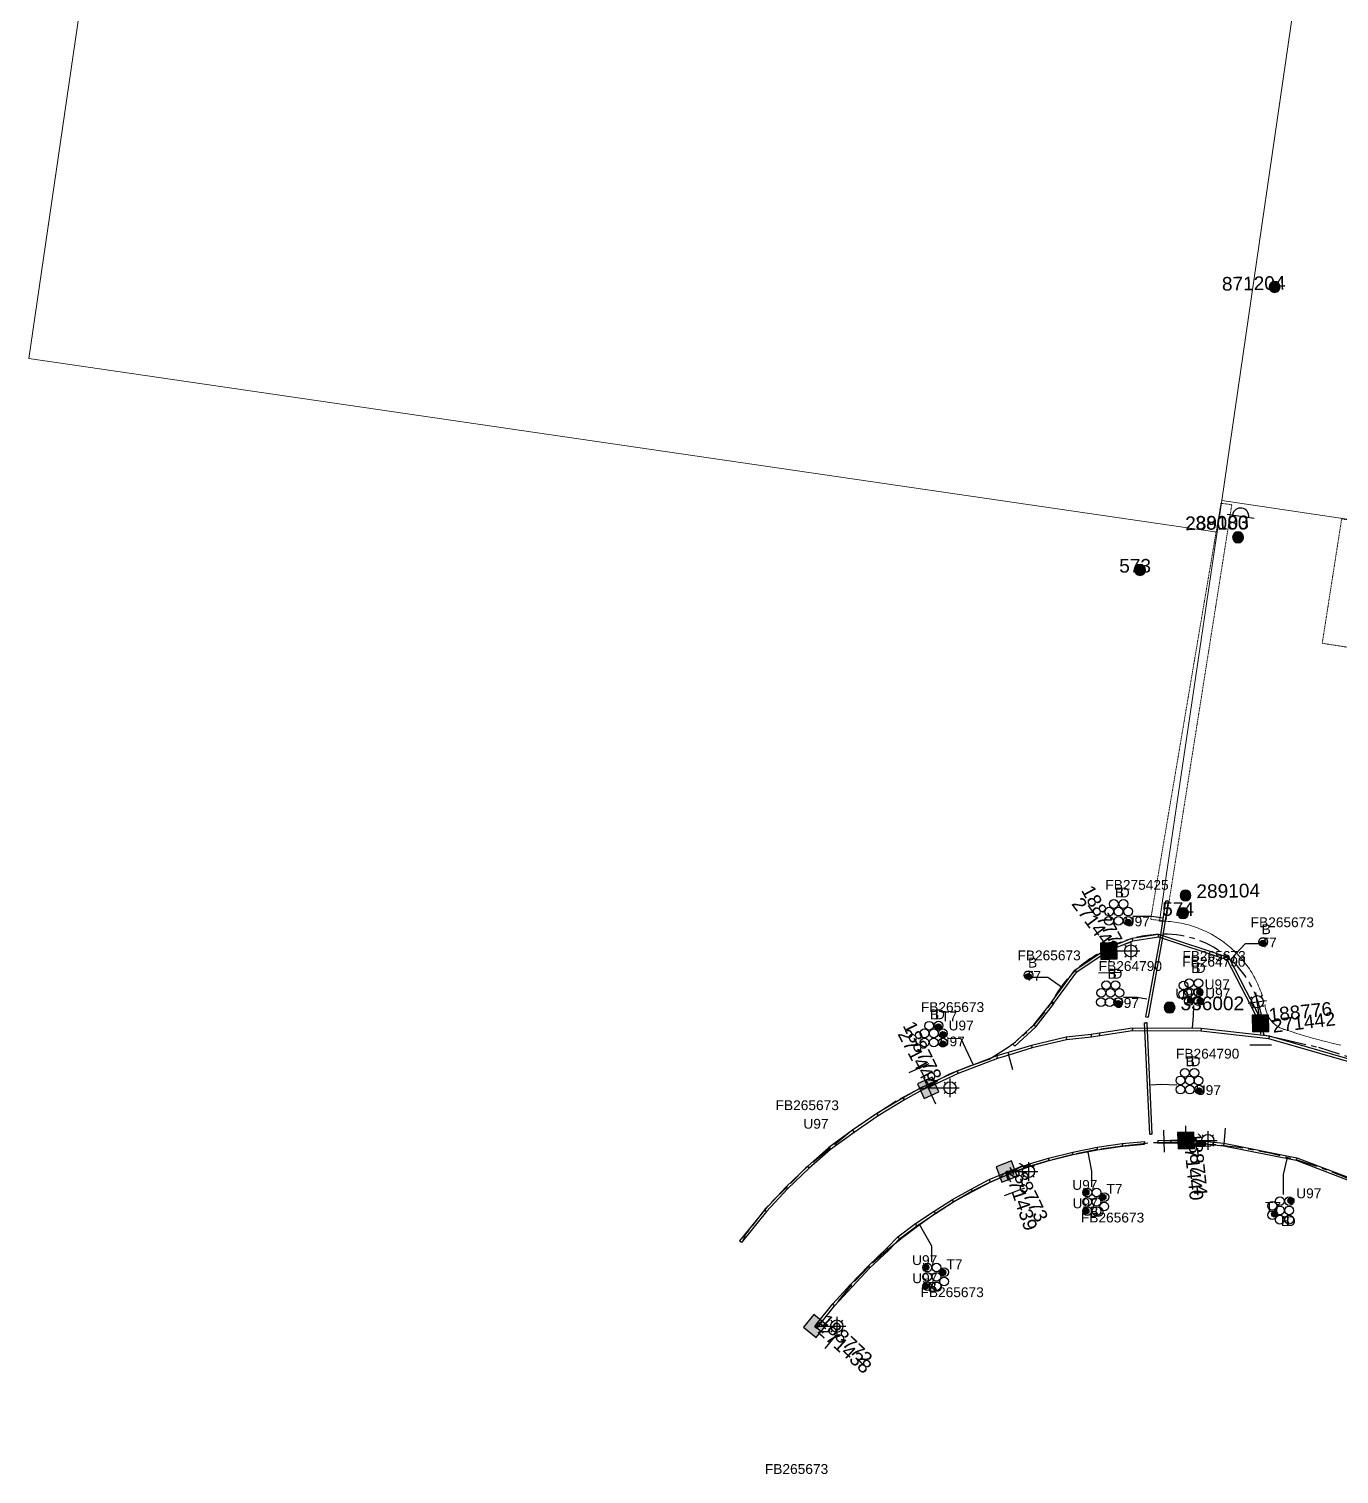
# Model space of a CAD drawing. Header units: metres. Extents: x 307635 to 308805, y 6256169 to 6257356.
# Drawn here: x 307838.2 to 308078.3, y 6256283.9 to 6256548.7 of the extents above; entities that cross this region are included whole.
import ezdxf
from ezdxf.enums import TextEntityAlignment as Align

# ---------------------------------------------------------------- set-up
doc = ezdxf.new("R2010")
doc.units = ezdxf.units.M
for name, pattern in [('Cable Exist UG', [7, 4, -1, 1, -1]), ('DASHED', [19.05, 12.7, -6.35]), ('HIDDEN2', [0.1875, 0.125, -0.0625])]:
    doc.linetypes.add(name, pattern=pattern)
doc.layers.get('0').update_dxf_attribs({"color": 6})
doc.layers.get('Defpoints').update_dxf_attribs({"color": 250})
for name, color, linetype, lineweight in [('Cadastre Land Parcels_SP_EXT', 118, 'Continuous', 15), ('Cadastre Other Property_SP_EXT', 138, 'DASHED', 15), ('Mains_SL_EXT', 131, 'Continuous', 25)]:
    doc.layers.add(name, color=color, linetype=linetype, lineweight=lineweight)
for name, color, linetype in [('Duct_SP_EXT', 30, 'Continuous'), ('Equip_SL_EXT', 7, 'Continuous'), ('Equip_SP_HV_EXT', 7, 'Continuous'), ('Equip_SP_SL_EXT', 7, 'Continuous'), ('SupportsOH_SP_TR_HV_LV_SL_EXT', 7, 'Continuous'), ('SupportsUG_SP_LV_SL_EXT', 7, 'Continuous')]:
    doc.layers.add(name, color=color, linetype=linetype)
doc.layers.add('UNKNOWN_FEATURES', color=1, linetype='DASHED', plot=False)
doc.styles.add('COLUMN_LABEL', font='arial.ttf', dxfattribs={"height": 2})
doc.styles.add('iecARIAL', font='arial.ttf', dxfattribs={"height": 2})
doc.styles.add('POLE_LABEL', font='arial.ttf', dxfattribs={"height": 2})
doc.styles.add('SL_LABEL', font='arial.ttf', dxfattribs={"height": 2})
doc.styles.get("Standard").update_dxf_attribs({"font": 'arial.ttf'})

# ---------------------------------------------------------------- blocks, each defined once
blk = doc.blocks.new('COLUMN_EXT')
blk.add_hatch(color=256).paths.add_polyline_path([(1.5, -1.5), (1.5, 1.5), (-1.5, 1.5), (-1.5, -1.5)])
blk.add_lwpolyline([(1.5, 1.5), (-1.5, 1.5), (-1.5, -1.5), (1.5, -1.5)], close=True)
at = {"layer": 'Defpoints', "flags": 128}
for points in [[(0, 0), (0, -2)], [(2, -4), (-2, -4)]]:
    blk.add_lwpolyline(points, dxfattribs=at)
at = {"flags": 9}
for tag, style, p in [('STRUCTURE_PLANT_NUMBER', 'POLE_LABEL', (-1.81, -0.03)), ('STREET_CODE', 'COLUMN_LABEL', (-1.81, 0.2))]:
    blk.add_attdef(tag, text='', height=0.2, rotation=180, dxfattribs=dict(at, style=style)).set_placement(p, align=Align.MIDDLE_LEFT)
for tag, p in [('COLUMN_TYPE', (-1.81, 0.4)), ('STREETNAME', (-1.81, 1.6)), ('OWNED_BY', (-1.81, 0.6)), ('LOCATION', (-1.81, 1.4)), ('SUBURB', (-1.81, 1.8)), ('LEGEND', (-1.81, 1.2)), ('USAGE', (-1.81, 1)), ('NOTES', (-1.81, 2)), ('STATE', (-1.81, 0.8))]:
    blk.add_attdef(tag, text='', height=0.2, rotation=180, dxfattribs=at).set_placement(p, align=Align.MIDDLE_LEFT)
at = {"flags": 1}
blk.add_attdef('Z', (-1.81, 2.35), '', height=0.2, rotation=180, dxfattribs=at)
at = {"style": 'COLUMN_LABEL', "width": 0.9, "flags": 8}
blk.add_attdef('ASSET_NUM', text='', height=2, rotation=270, dxfattribs=at).set_placement((2, -4), align=Align.MIDDLE_LEFT)
blk = doc.blocks.new('DUCT_EXT')
blk.add_circle((0, 0.8), 0.8)
at = {"flags": 1}
blk.add_attdef('Z', (0, 0), '', height=0.2, dxfattribs=at)
at = {"flags": 9}
for tag, p in [('DUCT_CODE', (0, 0)), ('XSECT_TYPE', (0, -0.2)), ('STATE', (0, -0.6)), ('FB_REFERENCE', (0, -0.4)), ('NOTES', (0, -0.8))]:
    blk.add_attdef(tag, text='', height=0.2, dxfattribs=at).set_placement(p, align=Align.MIDDLE_LEFT)
blk = doc.blocks.new('SL_LANTERN_EXT')
at = {"flags": 9}
for tag, p in [('LRATECODE', (-7.4, 0)), ('LOUTREACHVOCAB', (-7.2, 0)), ('LOUTREACH', (-7, 0)), ('LANTNUMBER', (-6.6, 0)), ('LNEW', (-6.4, 0)), ('LMASTVOCAB', (-6.2, 0)), ('LMAST', (-6, 0)), ('LLAMPVOCAB', (-5.8, 0)), ('LLAMP', (-5.6, 0)), ('LEXIST', (-5.4, 0)), ('LCHARGE3PERCENT', (-5.2, 0)), ('LCHARGE3', (-5, 0)), ('LCHARGE2PERCENT', (-4.8, 0)), ('LCHARGE2', (-4.6, 0)), ('LCHARGE1PERCENT', (-4.4, 0)), ('LCHARGE1', (-4.2, 0)), ('LCATEGORY', (-4, 0)), ('LBRACKETVOCAB', (-3.8, 0)), ('LBRACKET', (-3.6, 0)), ('LKINGHEIGHT', (-3.4, 0)), ('CREPLACE', (-3.2, 0)), ('CREMOVE', (-3, 0)), ('CNUMBER', (-2.8, 0)), ('CNEW', (-2.6, 0)), ('CEXIST', (-2.4, 0)), ('USAGE', (-2.2, 0)), ('STATE', (-2, 0)), ('OWNED_BY', (-1.8, 0)), ('ORIENTATION', (-1.6, 0)), ('OPERATING_VOLTAGE', (-1.4, 0)), ('NO_PHASES', (-1.2, 0)), ('LANTERN_TYPE', (-1, 0)), ('LANTERN_PURPOSE', (-0.8, 0)), ('CONTROL_TYPE', (-0.6, 0)), ('CONSTRUCTED_VOLTAGE', (-0.4, 0))]:
    blk.add_attdef(tag, text='', height=0.001, rotation=270, dxfattribs=at).set_placement(p, align=Align.MIDDLE_LEFT)
at = {"style": 'SL_LABEL', "flags": 9}
blk.add_attdef('STREET_CODE', text='', height=0.001, rotation=270, dxfattribs=at).set_placement((0, 0), align=Align.MIDDLE_LEFT)
at = {"flags": 1}
blk.add_attdef('Z', (0, 0), '', height=0.001, rotation=270, dxfattribs=at)
at = {"width": 0.9}
blk.add_attdef('LNUMBER', text='', height=1, dxfattribs=at).set_placement((7, -1), align=Align.MIDDLE_LEFT)
at = {"flags": 9}
for tag, p in [('LREMOVE', (0, -7.6)), ('LREPLACE', (0, -7.8)), ('LTYPE', (0, -8)), ('LTYPEVOCAB', (0, -8.2)), ('LEGEND', (0, -8.4)), ('SUBURB', (0, -8.6)), ('STREETNAME', (0, -8.8)), ('LOCATION', (0, -9)), ('NOTES', (0, -9.2)), ('MAINTAINED_BY', (0, -9.86))]:
    blk.add_attdef(tag, text='', height=0.001, dxfattribs=at).set_placement(p, align=Align.MIDDLE_LEFT)
blk.add_attdef('OPERATED_BY', (0, -9.61), '', height=0.001, dxfattribs=at)
blk.add_wipeout([(5.69, 0), (5.06, -1.06), (4, -1.69), (2.94, -1.06), (2.31, 0), (2.94, 1.06), (4, 1.69), (5.06, 1.06)])
for p, q in [((0, 0), (4, 0)), ((2.94, 1.06), (3.2, 0.8)), ((4, 1.69), (4, 0)), ((5.06, 1.06), (4.8, 0.8)), ((2.94, -1.06), (3.2, -0.8)), ((4, 0), (5.69, 0)), ((4, 0), (4, -1.69)), ((5.06, -1.06), (4.8, -0.8))]:
    blk.add_line(p, q)
blk.add_circle((4, 0), 1.12)
blk = doc.blocks.new('POLE_EXT')
blk.add_hatch(color=256).paths.add_polyline_path([(-1, 0, 1), (1, 0, 1)])
blk.add_lwpolyline([(-1, 0, 1), (1, 0, 1)], format="xyb", close=True)
at = {"flags": 8}
blk.add_attdef('pNumber', text='', height=2, dxfattribs=at).set_placement((2.5, 2.5), align=Align.MIDDLE_CENTER)
at = {"style": 'POLE_LABEL', "flags": 9}
for tag, p in [('STRUCTURE_PLANT_NUMBER', (1.35, 0.03)), ('STREET_CODE', (1.35, -0.2))]:
    blk.add_attdef(tag, text='', height=0.2, dxfattribs=at).set_placement(p, align=Align.MIDDLE_LEFT)
at = {"flags": 9}
for tag, p in [('OWNED_BY', (1.35, -0.4)), ('SPECIAL_USE', (1.35, -0.8)), ('STATE', (1.35, -1)), ('cLV', (1.35, -1.4)), ('hDepth', (1.35, -1.6)), ('hDia', (1.35, -1.8)), ('cHV', (1.35, -2)), ('PARENT', (1.35, -0.6)), ('USAGE', (1.35, -1.2)), ('LBRACKET', (1.35, -2.2)), ('LExisting', (1.35, -2.4)), ('LANTNUMBER', (1.35, -2.6)), ('cLinedev', (1.35, -3.4)), ('pExisting', (1.35, -3.8)), ('pFooting', (1.35, -4.4)), ('pNew', (1.35, -4.6)), ('pRelocate', (1.35, -5)), ('pRemove', (1.35, -5.2)), ('pReplace', (1.35, -5.4)), ('LOther', (1.35, -2.8)), ('LRemove', (1.35, -3)), ('LEGEND', (1.35, -3.2)), ('LOCATION', (1.35, -3.6)), ('PFNUMBER', (1.35, -4)), ('NEWPFNUMBER', (1.35, -4.2)), ('pStay', (1.35, -5.6)), ('pType', (1.35, -5.8)), ('cspan', (1.35, -6)), ('STREETNAME', (1.35, -6.2)), ('SUBURB', (1.35, -6.4)), ('OPERATED_BY', (1.36, -7.01)), ('NOTES', (1.35, -6.6)), ('MAINTAINED_BY', (1.36, -6.81))]:
    blk.add_attdef(tag, text='', height=0.2, dxfattribs=at).set_placement(p, align=Align.MIDDLE_LEFT)
at = {"flags": 1}
blk.add_attdef('Z', (1.35, -7.33), '', height=0.2, dxfattribs=at)
blk = doc.blocks.new('SL_STJ_EXT')
h = blk.add_hatch(color=256)
edge = h.paths.add_edge_path()
edge.add_ellipse((-0.59, 0.13), major_axis=(0.226, 0.226), ratio=1, start_angle=45, end_angle=135)
edge.add_line((-0.91, 0.13), (-0.91, -0.13))
edge.add_ellipse((-0.59, -0.13), major_axis=(0.226, 0.226), ratio=1, start_angle=135, end_angle=225)
edge.add_line((-0.59, -0.45), (0.59, -0.45))
edge.add_ellipse((0.59, -0.13), major_axis=(-0.226, 0.226), ratio=1, start_angle=135, end_angle=225)
edge.add_line((0.91, -0.13), (0.91, 0.13))
edge.add_ellipse((0.59, 0.13), major_axis=(-0.226, 0.226), ratio=1, start_angle=225, end_angle=315)
edge.add_line((0.59, 0.45), (-0.59, 0.45))
blk.add_lwpolyline([(-0.91, 0.13), (-0.91, -0.13, 0.414214), (-0.59, -0.45), (0.59, -0.45, 0.414214), (0.91, -0.13), (0.91, 0.13, 0.414214), (0.59, 0.45), (-0.59, 0.45, 0.414214)], format="xyb", close=True)
at = {"flags": 1}
blk.add_attdef('Z', (0, 0), '', height=0.2, dxfattribs=at)
at = {"flags": 9}
for tag, p in [('ORIENTATION', (0, 0)), ('USAGE', (0, -0.2)), ('LEGEND', (0, -0.4)), ('NOTES', (0, -0.6))]:
    blk.add_attdef(tag, text='', height=0.2, dxfattribs=at).set_placement(p, align=Align.MIDDLE_LEFT)
blk = doc.blocks.new('HV_USL_CLOSED_EXT')
at = {"layer": 'Equip_SP_HV_EXT'}
blk.add_line((4, 2.5), (4, -2.5), dxfattribs=at)
blk.add_arc((4, 0), 1.5, 270, 90, dxfattribs=at)
at = {"layer": 'Equip_SP_HV_EXT', "width": 0.9, "flags": 8}
blk.add_attdef('ASSET_NUM', text='', height=2, rotation=270, dxfattribs=at).set_placement((9.5, 0), align=Align.MIDDLE_CENTER)
at = {"layer": 'Equip_SP_HV_EXT'}
for tag, flags, p in [('ACTUAL_STATUS', 9, (0, 1.55)), ('STREET_CODE', 9, (0, 1.75)), ('CONSTRUCTED_VOLTAGE', 9, (0, 1.35)), ('NO_PHASES', 9, (0, 1.15)), ('OPERATING_VOLTAGE', 9, (0, 0.95)), ('ORIENTATION', 9, (0, 0.75)), ('OWNED_BY', 9, (0, 0.55)), ('OPERATED_BY', 9, (0, 0.35)), ('MAINTAINED_BY', 9, (0, 0.15)), ('STATE', 9, (0, -0.05)), ('Z', 1, (0, -1.85)), ('SWITCH_TYPE', 9, (0, -0.25)), ('USAGE', 9, (0, -0.45)), ('LEGEND', 9, (0, -0.65)), ('LOCATION', 9, (0, -0.85)), ('STREETNAME', 9, (0, -1.05)), ('SUBURB', 9, (0, -1.25)), ('NOTES', 9, (0, -1.45)), ('LABEL_ALIGNMENT', 9, (0, -1.65))]:
    blk.add_attdef(tag, text='', height=0.1, dxfattribs=dict(at, flags=flags)).set_placement(p, align=Align.MIDDLE_LEFT)
blk = doc.blocks.new('CABLE_LARGE_EXT')
h = blk.add_hatch(color=256)
edge = h.paths.add_edge_path()
edge.add_arc((0, 0.55), 0.55, 0, 360)
blk.add_circle((0, 0.55), 0.55)
at = {"flags": 1}
blk.add_attdef('Z', (0, 0), '', height=0.2, dxfattribs=at)
at = {"flags": 9}
for tag, p in [('COND_CODE', (0, 0)), ('STATE', (0, -0.4)), ('XSECT_SIZE', (0, -0.6)), ('FB_REFERENCE', (0, -0.2)), ('NOTES', (0, -0.8))]:
    blk.add_attdef(tag, text='', height=0.2, dxfattribs=at).set_placement(p, align=Align.MIDDLE_LEFT)

msp = doc.modelspace()

# ---------------------------------------------------------------- linework, layer by layer
at = {"layer": 'Cadastre Land Parcels_SP_EXT', "linetype": 'Continuous'}
for points in [[(307866, 6256678.49), (307838.19, 6256488.31), (308055.93, 6256456.51), (308056.78, 6256462.31), (308089.41, 6256686.55)], [(308096.57, 6256456.38), (308056.78, 6256462.31), (308055.93, 6256456.51), (308055.76, 6256455.34), (308045.38, 6256385.25), (308045.78, 6256385.25), (308046.18, 6256385.24), (308046.57, 6256385.22), (308046.97, 6256385.19), (308047.37, 6256385.15), (308047.76, 6256385.11), (308048.15, 6256385.06), (308048.55, 6256385), (308048.94, 6256384.93), (308049.33, 6256384.86), (308049.71, 6256384.77), (308050.1, 6256384.68), (308050.48, 6256384.59), (308050.87, 6256384.48), (308051.25, 6256384.37), (308051.62, 6256384.25), (308052, 6256384.12), (308052.37, 6256383.98), (308052.74, 6256383.84), (308053.11, 6256383.69), (308053.47, 6256383.53), (308053.83, 6256383.36), (308054.19, 6256383.19), (308054.54, 6256383.01), (308054.89, 6256382.82), (308055.24, 6256382.63), (308055.58, 6256382.43), (308055.92, 6256382.22), (308056.25, 6256382.01), (308056.58, 6256381.79), (308056.91, 6256381.56), (308057.23, 6256381.32), (308057.54, 6256381.08), (308057.86, 6256380.84), (308058.16, 6256380.58), (308058.46, 6256380.33), (308058.76, 6256380.06), (308059.05, 6256379.79), (308059.33, 6256379.51), (308059.61, 6256379.23), (308059.88, 6256378.94), (308060.15, 6256378.65), (308060.41, 6256378.35), (308060.67, 6256378.05), (308060.92, 6256377.74), (308061.16, 6256377.43), (308061.4, 6256377.11), (308061.63, 6256376.78), (308061.85, 6256376.46), (308062.07, 6256376.12), (308062.28, 6256375.79), (308062.48, 6256375.45), (308062.68, 6256375.1), (308062.87, 6256374.75), (308063.05, 6256374.4), (308063.22, 6256374.05), (308063.39, 6256373.69), (308063.55, 6256373.32), (308063.71, 6256372.96), (308063.85, 6256372.59), (308063.99, 6256372.22), (308064.13, 6256371.84), (308064.25, 6256371.47), (308064.37, 6256371.09), (308064.47, 6256370.71), (308064.58, 6256370.32), (308064.67, 6256369.94), (308064.76, 6256369.55), (308064.83, 6256369.16), (308064.87, 6256368.97), (308064.92, 6256368.78), (308064.98, 6256368.6), (308065.04, 6256368.41), (308065.11, 6256368.23), (308065.19, 6256368.05), (308065.27, 6256367.88), (308065.37, 6256367.7), (308065.46, 6256367.54), (308065.57, 6256367.37), (308065.68, 6256367.21), (308065.8, 6256367.06), (308065.92, 6256366.91), (308066.05, 6256366.76), (308066.18, 6256366.62), (308066.32, 6256366.48), (308066.47, 6256366.35), (308066.62, 6256366.23), (308066.77, 6256366.11), (308066.93, 6256366), (308067.09, 6256365.89), (308067.26, 6256365.8), (308067.43, 6256365.7), (308067.61, 6256365.62), (308067.79, 6256365.54), (308067.97, 6256365.47), (308068.15, 6256365.4), (308068.34, 6256365.35), (308068.52, 6256365.3), (308068.71, 6256365.25), (308069.53, 6256364.99), (308070.34, 6256364.72), (308071.16, 6256364.47), (308071.98, 6256364.22), (308072.8, 6256363.98), (308073.63, 6256363.75), (308074.45, 6256363.52), (308075.28, 6256363.3), (308076.11, 6256363.09), (308076.94, 6256362.88), (308077.77, 6256362.68), (308078.61, 6256362.49)]]:
    msp.add_lwpolyline(points, dxfattribs=at)
at = {"layer": 'Cadastre Other Property_SP_EXT', "linetype": 'HIDDEN2'}
for points in [[(308058.63, 6256461.52), (308056.65, 6256461.79), (308043.77, 6256385.56), (308046.57, 6256385.22), (308058.63, 6256461.52)], [(308078.76, 6256458.91), (308075.21, 6256436.14), (308456.88, 6256376.03), (308461.39, 6256390.47), (308089.8, 6256445.47), (308091.53, 6256457.19), (308078.76, 6256458.91)]]:
    msp.add_lwpolyline(points, close=True, dxfattribs=at)
at = {"layer": 'Duct_SP_EXT'}
for p, q in [((308045.55, 6256382.28), (308046.55, 6256388.95)), ((308046.02, 6256382.21), (308047.02, 6256388.88)), ((308046.55, 6256388.95), (308046.78, 6256388.92)), ((308047.02, 6256388.88), (308046.78, 6256388.92)), ((308043.36, 6256367.62), (308046.02, 6256382.2)), ((308045.16, 6256382.83), (308045.21, 6256382.84)), ((308045.16, 6256382.83), (308045.19, 6256382.59)), ((308045.17, 6256382.35), (308045.19, 6256382.59)), ((308045.23, 6256382.36), (308045.17, 6256382.35)), ((308045.17, 6256382.35), (308057.74, 6256378.2)), ((308045.21, 6256382.84), (308045.19, 6256382.59)), ((308045.23, 6256382.36), (308045.19, 6256382.59)), ((308045.21, 6256382.84), (308058.07, 6256378.59)), ((308045.55, 6256382.29), (308045.79, 6256382.24)), ((308045.55, 6256382.28), (308045.79, 6256382.24)), ((308046.02, 6256382.2), (308045.79, 6256382.24)), ((308046.02, 6256382.21), (308045.79, 6256382.24)), ((308057.74, 6256378.2), (308057.9, 6256378.39)), ((308058.07, 6256378.59), (308057.9, 6256378.39)), ((308025.62, 6256370.41), (308029.89, 6256376.26)), ((308026.04, 6256370.18), (308030.22, 6256375.91)), ((308029.89, 6256376.26), (308030.05, 6256376.09)), ((308030.22, 6256375.91), (308030.05, 6256376.09)), ((308022.35, 6256366.22), (308025.57, 6256370.31)), ((308022.7, 6256365.89), (308025.95, 6256370.01)), ((308025.56, 6256370.29), (308025.58, 6256370.33)), ((308025.57, 6256370.31), (308025.56, 6256370.29)), ((308025.56, 6256370.29), (308025.76, 6256370.16)), ((308025.57, 6256370.31), (308025.76, 6256370.16)), ((308025.58, 6256370.33), (308025.61, 6256370.39)), ((308025.58, 6256370.33), (308025.8, 6256370.22)), ((308025.61, 6256370.39), (308025.62, 6256370.41)), ((308025.61, 6256370.39), (308025.83, 6256370.3)), ((308025.62, 6256370.41), (308025.83, 6256370.3)), ((308025.95, 6256370.01), (308025.76, 6256370.16)), ((308025.96, 6256370.02), (308025.76, 6256370.16)), ((308026.02, 6256370.12), (308025.8, 6256370.22)), ((308026.05, 6256370.2), (308025.83, 6256370.3)), ((308026.04, 6256370.18), (308025.83, 6256370.3)), ((308025.95, 6256370.01), (308025.96, 6256370.02)), ((308025.96, 6256370.02), (308026.02, 6256370.12)), ((308026.02, 6256370.12), (308026.05, 6256370.2)), ((308026.05, 6256370.2), (308026.04, 6256370.18)), ((308042.88, 6256367.7), (308043.12, 6256367.66)), ((308043.36, 6256367.62), (308043.12, 6256367.66)), ((308018.53, 6256362.67), (308022.35, 6256366.22)), ((308018.86, 6256362.32), (308022.7, 6256365.89)), ((308022.35, 6256366.22), (308022.52, 6256366.05)), ((308022.7, 6256365.89), (308022.52, 6256366.05)), ((308034.37, 6256364.71), (308032.85, 6256364.44)), ((308034.38, 6256364.71), (308034.37, 6256364.71)), ((308034.37, 6256364.71), (308034.41, 6256364.47)), ((308040.41, 6256365.6), (308034.38, 6256364.71)), ((308034.38, 6256364.71), (308034.41, 6256364.47)), ((308040.45, 6256365.12), (308034.45, 6256364.23)), ((308040.43, 6256365.6), (308040.41, 6256365.6)), ((308040.41, 6256365.6), (308040.43, 6256365.36)), ((308053.01, 6256365.55), (308040.43, 6256365.6)), ((308040.43, 6256365.6), (308040.43, 6256365.36)), ((308040.43, 6256365.12), (308040.43, 6256365.36)), ((308040.45, 6256365.12), (308040.43, 6256365.36)), ((308052.98, 6256365.07), (308040.43, 6256365.12)), ((308040.43, 6256365.12), (308040.45, 6256365.12)), ((308042.64, 6256366.6), (308042.88, 6256366.61)), ((308043.59, 6256346.18), (308042.64, 6256366.6)), ((308043.12, 6256366.62), (308042.88, 6256366.61)), ((308044.07, 6256346.21), (308043.12, 6256366.62)), ((308052.98, 6256365.07), (308052.99, 6256365.31)), ((308053.01, 6256365.55), (308052.99, 6256365.31)), ((308021.91, 6256362.45), (308017.62, 6256361.14)), ((308022.03, 6256361.99), (308017.76, 6256360.68)), ((308018.53, 6256362.67), (308018.69, 6256362.5)), ((308018.86, 6256362.32), (308018.69, 6256362.5)), ((308028.29, 6256363.94), (308021.91, 6256362.45)), ((308021.91, 6256362.45), (308021.97, 6256362.22)), ((308022.03, 6256361.99), (308021.97, 6256362.22)), ((308028.37, 6256363.47), (308022.03, 6256361.99)), ((308032.85, 6256364.44), (308028.29, 6256363.94)), ((308028.29, 6256363.94), (308028.33, 6256363.7)), ((308028.37, 6256363.47), (308028.33, 6256363.7)), ((308032.92, 6256363.97), (308028.37, 6256363.47)), ((308032.85, 6256364.44), (308032.88, 6256364.2)), ((308032.92, 6256363.97), (308032.88, 6256364.2)), ((308034.45, 6256364.23), (308032.92, 6256363.97)), ((308034.45, 6256364.23), (308034.41, 6256364.47)), ((308034.45, 6256364.23), (308034.41, 6256364.47)), ((308034.45, 6256364.23), (308034.45, 6256364.23)), ((308065.41, 6256363.68), (308065.47, 6256363.91)), ((308085.5, 6256357.88), (308065.41, 6256363.68)), ((308065.45, 6256363.67), (308065.47, 6256363.91)), ((308065.5, 6256364.15), (308065.47, 6256363.91)), ((308065.54, 6256364.14), (308065.47, 6256363.91)), ((308085.68, 6256358.33), (308065.54, 6256364.14)), ((308017.62, 6256361.14), (308015.57, 6256360.52)), ((308015.57, 6256360.52), (308015.64, 6256360.29)), ((308015.72, 6256360.06), (308015.64, 6256360.29)), ((308017.76, 6256360.68), (308015.72, 6256360.06)), ((308017.62, 6256361.14), (308017.69, 6256360.91)), ((308017.62, 6256361.14), (308017.69, 6256360.91)), ((308017.76, 6256360.68), (308017.69, 6256360.91)), ((308017.76, 6256360.68), (308017.69, 6256360.91)), ((307993.58, 6256349.97), (307989.14, 6256346.91)), ((307993.84, 6256349.57), (307989.42, 6256346.52)), ((307993.58, 6256349.97), (307993.71, 6256349.77)), ((307993.84, 6256349.57), (307993.71, 6256349.77)), ((307989.14, 6256346.91), (307984.77, 6256343.74)), ((307989.42, 6256346.52), (307985.07, 6256343.37)), ((307989.14, 6256346.91), (307989.28, 6256346.71)), ((307989.42, 6256346.52), (307989.28, 6256346.71)), ((308043.59, 6256346.18), (308043.83, 6256346.2)), ((308044.07, 6256346.21), (308043.83, 6256346.2)), ((307984.77, 6256343.74), (307980.87, 6256340.29)), ((307985.07, 6256343.37), (307981.2, 6256339.94)), ((307984.77, 6256343.74), (307984.92, 6256343.56)), ((307985.07, 6256343.37), (307984.92, 6256343.56)), ((308029.48, 6256342.92), (308033.95, 6256343.81)), ((308029.59, 6256342.45), (308034.03, 6256343.34)), ((308033.95, 6256343.81), (308038.57, 6256344.46)), ((308033.95, 6256343.81), (308033.99, 6256343.57)), ((308034.03, 6256343.34), (308033.99, 6256343.57)), ((308034.03, 6256343.34), (308038.63, 6256343.99)), ((308038.57, 6256344.46), (308042.61, 6256344.85)), ((308038.57, 6256344.46), (308038.6, 6256344.22)), ((308038.63, 6256343.99), (308038.6, 6256344.22)), ((308038.63, 6256343.99), (308042.65, 6256344.37)), ((308042.61, 6256344.85), (308042.63, 6256344.61)), ((308042.65, 6256344.37), (308042.63, 6256344.61)), ((308045.07, 6256345.06), (308047.48, 6256345.11)), ((308045.07, 6256345.06), (308045.07, 6256344.82)), ((308045.08, 6256344.58), (308045.07, 6256344.82)), ((308045.08, 6256344.58), (308047.48, 6256344.63)), ((308047.48, 6256345.11), (308047.48, 6256344.87)), ((308047.48, 6256344.63), (308047.48, 6256344.87)), ((308029.48, 6256342.92), (308029.53, 6256342.69)), ((308029.59, 6256342.45), (308029.53, 6256342.69)), ((308070.43, 6256341.41), (308070.5, 6256341.64)), ((308070.43, 6256341.41), (308083.12, 6256336.56)), ((308070.57, 6256341.87), (308070.5, 6256341.64)), ((308070.57, 6256341.87), (308083.29, 6256337.01)), ((307980.87, 6256340.29), (307976.88, 6256336.5)), ((307981.2, 6256339.94), (307977.22, 6256336.16)), ((307980.87, 6256340.29), (307981.04, 6256340.11)), ((307981.2, 6256339.94), (307981.04, 6256340.11)), ((307976.88, 6256336.5), (307973.03, 6256332.34)), ((307977.22, 6256336.16), (307973.39, 6256332.02)), ((307976.88, 6256336.5), (307977.05, 6256336.33)), ((307977.22, 6256336.16), (307977.05, 6256336.33)), ((308007.42, 6256334.2), (308010.86, 6256336.14)), ((308007.66, 6256333.79), (308011.09, 6256335.72)), ((308010.86, 6256336.14), (308014.17, 6256337.87)), ((308010.86, 6256336.14), (308010.98, 6256335.93)), ((308011.09, 6256335.72), (308010.98, 6256335.93)), ((308011.09, 6256335.72), (308014.38, 6256337.43)), ((308014.17, 6256337.87), (308014.28, 6256337.65)), ((308014.38, 6256337.43), (308014.28, 6256337.65)), ((308004.07, 6256332.07), (308007.42, 6256334.2)), ((308004.33, 6256331.66), (308007.66, 6256333.79)), ((308007.42, 6256334.2), (308007.54, 6256333.99)), ((308007.66, 6256333.79), (308007.54, 6256333.99)), ((307973.03, 6256332.34), (307968.42, 6256326.65)), ((307973.39, 6256332.02), (307968.79, 6256326.35)), ((307973.03, 6256332.34), (307973.21, 6256332.18)), ((307973.39, 6256332.02), (307973.21, 6256332.18)), ((308000.67, 6256329.81), (308004.07, 6256332.07)), ((308000.94, 6256329.42), (308004.33, 6256331.66)), ((308004.07, 6256332.07), (308004.2, 6256331.87)), ((308004.33, 6256331.66), (308004.2, 6256331.87)), ((307997.41, 6256327.39), (308000.67, 6256329.81)), ((307997.73, 6256327.03), (308000.94, 6256329.42)), ((308000.67, 6256329.81), (308000.8, 6256329.61)), ((308000.94, 6256329.42), (308000.8, 6256329.61)), ((307968.42, 6256326.65), (307968.6, 6256326.5)), ((307968.79, 6256326.35), (307968.6, 6256326.5)), ((307991.99, 6256322.02), (307995.42, 6256325.31)), ((307992.33, 6256321.68), (307995.76, 6256324.97)), ((307995.42, 6256325.31), (307997.41, 6256327.39)), ((307995.42, 6256325.31), (307995.59, 6256325.14)), ((307995.76, 6256324.97), (307995.59, 6256325.14)), ((307995.76, 6256324.97), (307997.73, 6256327.03)), ((307997.41, 6256327.39), (307997.57, 6256327.21)), ((307997.73, 6256327.03), (307997.57, 6256327.21)), ((307988.69, 6256318.58), (307991.99, 6256322.02)), ((307989.04, 6256318.25), (307992.33, 6256321.68)), ((307991.99, 6256322.02), (307992.16, 6256321.85)), ((307992.33, 6256321.68), (307992.16, 6256321.85)), ((307985.49, 6256315.09), (307988.69, 6256318.58)), ((307985.85, 6256314.77), (307989.04, 6256318.25)), ((307988.69, 6256318.58), (307988.86, 6256318.42)), ((307989.04, 6256318.25), (307988.86, 6256318.42)), ((307985.49, 6256315.09), (307985.67, 6256314.93)), ((307985.85, 6256314.77), (307985.67, 6256314.93))]:
    msp.add_line(p, q, dxfattribs=at)
for points in [[(308063.56, 6256381.06), (308061.1, 6256381.06), (308058.51, 6256378.35)], [(308022.16, 6256374.98), (308024.91, 6256374.98), (308027.45, 6256373.2)], [(308038.8, 6256371.3), (308041.3, 6256371.31), (308043.05, 6256371.01)], [(308051.6, 6256369.78), (308051.58, 6256367.79), (308051.4, 6256365.7)], [(308006.51, 6256363.76), (308008.99, 6256363.74), (308011.18, 6256359.01)], [(308048.55, 6256355.2), (308045.59, 6256355.31), (308043.8, 6256355.19)], [(308033.01, 6256336.52), (308033.01, 6256339.45), (308032.29, 6256342.93)], [(308068.11, 6256335.16), (308068.11, 6256338.79), (308068.8, 6256341.66)], [(308003.67, 6256322.78), (308003.69, 6256325.7), (308001.34, 6256329.77)]]:
    msp.add_lwpolyline(points, dxfattribs=at)
at = {"layer": 'UNKNOWN_FEATURES'}
msp.add_lwpolyline([(308017.62, 6256360.89), (308018.42, 6256358.07)], dxfattribs=at)

# ---------------------------------------------------------------- block references
at = {"layer": 'Duct_SP_EXT'}
for name, p in [('DUCT_EXT', (308037.02, 6256387.57)), ('DUCT_EXT', (308038.76, 6256387.57)), ('DUCT_EXT', (308036.13, 6256384.47)), ('DUCT_EXT', (308036.15, 6256386.17)), ('DUCT_EXT', (308037.87, 6256384.47)), ('DUCT_EXT', (308037.88, 6256386.17)), ('DUCT_EXT', (308039.61, 6256384.47)), ('DUCT_EXT', (308039.63, 6256386.17)), ('DUCT_EXT', (308064.36, 6256380.61)), ('CABLE_LARGE_EXT', (308064.36, 6256380.61)), ('DUCT_EXT', (308021.36, 6256374.53)), ('CABLE_LARGE_EXT', (308021.36, 6256374.53)), ('DUCT_EXT', (308034.72, 6256371.29)), ('DUCT_EXT', (308035.61, 6256372.69)), ('DUCT_EXT', (308036.38, 6256371.28)), ('DUCT_EXT', (308037.3, 6256372.69)), ('DUCT_EXT', (308038.03, 6256371.28)), ('DUCT_EXT', (308049.74, 6256370.97)), ('DUCT_EXT', (308049.77, 6256372.63)), ('DUCT_EXT', (308050.8, 6256371.42)), ('DUCT_EXT', (308050.83, 6256373.07)), ('DUCT_EXT', (308052.52, 6256373.05)), ('DUCT_EXT', (308052.52, 6256371.4)), ('CABLE_LARGE_EXT', (308052.78, 6256371.69)), ('DUCT_EXT', (308034.66, 6256369.58)), ('DUCT_EXT', (308036.25, 6256369.57)), ('DUCT_EXT', (308037.79, 6256369.56)), ('CABLE_LARGE_EXT', (308037.79, 6256369.56)), ('DUCT_EXT', (308050.77, 6256369.75)), ('CABLE_LARGE_EXT', (308051.1, 6256370.13)), ('DUCT_EXT', (308052.52, 6256369.74)), ('CABLE_LARGE_EXT', (308052.86, 6256370.08)), ('DUCT_EXT', (308002.34, 6256363.87)), ('DUCT_EXT', (308003.18, 6256365.27)), ('DUCT_EXT', (308004.01, 6256363.87)), ('DUCT_EXT', (308004.87, 6256365.31)), ('DUCT_EXT', (308005.68, 6256363.87)), ('DUCT_EXT', (308002.34, 6256362.18)), ('DUCT_EXT', (308004.01, 6256362.18)), ('DUCT_EXT', (308005.67, 6256362.18)), ('DUCT_EXT', (308049.21, 6256355.25)), ('DUCT_EXT', (308050.05, 6256356.65)), ('DUCT_EXT', (308050.93, 6256355.25)), ('DUCT_EXT', (308051.77, 6256356.65)), ('DUCT_EXT', (308052.54, 6256355.21)), ('DUCT_EXT', (308049.24, 6256353.56)), ('DUCT_EXT', (308050.95, 6256353.56)), ('DUCT_EXT', (308052.63, 6256353.57)), ('CABLE_LARGE_EXT', (308052.63, 6256353.57)), ('CABLE_LARGE_EXT', (308031.91, 6256334.99)), ('CABLE_LARGE_EXT', (308069.47, 6256333.46)), ('CABLE_LARGE_EXT', (308066.47, 6256331.04)), ('CABLE_LARGE_EXT', (308002.57, 6256321.24))]:
    msp.add_blockref(name, p, dxfattribs=at)
for name, p, rotation in [('DUCT_EXT', (308031.36, 6256335.5), 269.9999999999998), ('DUCT_EXT', (308033.06, 6256335.5), 269.9999999999998), ('DUCT_EXT', (308034.47, 6256334.65), 269.9999999999998), ('DUCT_EXT', (308031.35, 6256333.8), 269.9999999999998), ('DUCT_EXT', (308031.35, 6256332.11), 269.9999999999998), ('DUCT_EXT', (308033.06, 6256333.8), 269.9999999999998), ('DUCT_EXT', (308033.06, 6256332.11), 269.9999999999998), ('DUCT_EXT', (308034.46, 6256332.95), 269.9999999999998), ('CABLE_LARGE_EXT', (308034.47, 6256334.65), 269.9999999999998), ('DUCT_EXT', (308066.86, 6256333.08), 90), ('DUCT_EXT', (308068.26, 6256333.93), 90), ('DUCT_EXT', (308068.26, 6256332.23), 90), ('DUCT_EXT', (308069.96, 6256333.93), 90), ('DUCT_EXT', (308069.96, 6256332.23), 90), ('CABLE_LARGE_EXT', (308031.35, 6256332.11), 269.9999999999998), ('DUCT_EXT', (308066.86, 6256331.38), 90), ('DUCT_EXT', (308068.26, 6256330.53), 90), ('DUCT_EXT', (308069.96, 6256330.53), 90), ('DUCT_EXT', (308002.03, 6256321.75), 269.9999999999998), ('DUCT_EXT', (308003.71, 6256321.76), 269.9999999999998), ('DUCT_EXT', (308002.01, 6256320.06), 269.9999999999998), ('DUCT_EXT', (308003.7, 6256320.06), 269.9999999999998), ('DUCT_EXT', (308005.1, 6256319.21), 269.9999999999998), ('DUCT_EXT', (308005.11, 6256320.9), 269.9999999999998), ('CABLE_LARGE_EXT', (308005.11, 6256320.9), 269.9999999999998), ('DUCT_EXT', (308002, 6256318.36), 269.9999999999998), ('CABLE_LARGE_EXT', (308002, 6256318.36), 269.9999999999998), ('DUCT_EXT', (308003.7, 6256318.36), 269.9999999999998)]:
    msp.add_blockref(name, p, dxfattribs=dict(at, rotation=rotation))
at = {"layer": 'Equip_SP_HV_EXT'}
ref = msp.add_blockref('HV_USL_CLOSED_EXT', (308059.67, 6256455.46), dxfattribs=dict(at, rotation=81.71245207254645))
ref.add_attrib('ASSET_NUM', '38080', dxfattribs={"layer": '0', "height": 2.5}).set_placement((308061.67, 6256456.21), align=Align.BOTTOM_RIGHT)
at = {"layer": 'SupportsOH_SP_TR_HV_LV_SL_EXT'}
ref = msp.add_blockref('POLE_EXT', (308066.47, 6256501.43), dxfattribs=at)
ref.add_attrib('ASSET_NUM', '871204', dxfattribs={"layer": '0', "height": 2.5, "rotation": 1, "style": 'POLE_LABEL'}).set_placement((308068.47, 6256502.18), align=Align.MIDDLE_RIGHT)
ref = msp.add_blockref('POLE_EXT', (308059.78, 6256455.55), dxfattribs=at)
ref.add_attrib('ASSET_NUM', '289103', dxfattribs={"layer": '0', "height": 2.5, "rotation": 1, "style": 'POLE_LABEL'}).set_placement((308061.78, 6256456.3), align=Align.BOTTOM_RIGHT)
ref = msp.add_blockref('POLE_EXT', (308041.83, 6256449.58), dxfattribs=at)
ref.add_attrib('ASSET_NUM', '573', dxfattribs={"layer": '0', "height": 2.5, "style": 'POLE_LABEL'}).set_placement((308043.83, 6256450.33), align=Align.MIDDLE_RIGHT)
ref = msp.add_blockref('POLE_EXT', (308050.15, 6256389.93), dxfattribs=at)
ref.add_attrib('ASSET_NUM', '289104', dxfattribs={"layer": '0', "height": 2.5, "rotation": 1, "style": 'POLE_LABEL'}).set_placement((308052.15, 6256390.68), align=Align.MIDDLE_LEFT)
ref = msp.add_blockref('POLE_EXT', (308049.7, 6256386.69), dxfattribs=at)
ref.add_attrib('ASSET_NUM', '574', dxfattribs={"layer": '0', "height": 2.5, "style": 'POLE_LABEL'}).set_placement((308051.7, 6256387.44), align=Align.MIDDLE_RIGHT)
at = {"layer": 'SupportsUG_SP_LV_SL_EXT'}
ref = msp.add_blockref('COLUMN_EXT', (308036.11, 6256379.76), dxfattribs=dict(at, rotation=1.420653089489889))
ref.add_attrib('ASSET_NUM', '271443', dxfattribs={"layer": '0', "height": 2.5, "rotation": 306.5649, "style": 'COLUMN_LABEL'}).set_placement((308038.11, 6256380.51), align=Align.TOP_RIGHT)
ref = msp.add_blockref('COLUMN_EXT', (308063.9, 6256366.5), dxfattribs=dict(at, rotation=0.4321320229431222))
ref.add_attrib('ASSET_NUM', '271442', dxfattribs={"layer": '0', "height": 2.5, "rotation": 6.8546, "style": 'COLUMN_LABEL'}).set_placement((308065.9, 6256367.25), align=Align.TOP_LEFT)
ref = msp.add_blockref('COLUMN_EXT', (308002.99, 6256354.69), dxfattribs=dict(at, rotation=204.0878707121508))
ref.add_attrib('ASSET_NUM', '271444', dxfattribs={"layer": '0', "height": 2.5, "rotation": 297.9169, "style": 'COLUMN_LABEL'}).set_placement((308004.99, 6256355.44), align=Align.TOP_RIGHT)
ref = msp.add_blockref('COLUMN_EXT', (308050.24, 6256345.04), dxfattribs=dict(at, rotation=271.7226620886667))
ref.add_attrib('ASSET_NUM', '271440', dxfattribs={"layer": '0', "height": 2.5, "rotation": 276.1009, "style": 'COLUMN_LABEL'}).set_placement((308052.24, 6256345.79), align=Align.TOP_LEFT)
ref = msp.add_blockref('COLUMN_EXT', (308017.37, 6256339.36), dxfattribs=dict(at, rotation=20.57527835929342))
ref.add_attrib('ASSET_NUM', '271439', dxfattribs={"layer": '0', "height": 2.5, "rotation": 288.6682, "style": 'COLUMN_LABEL'}).set_placement((308019.37, 6256340.11), align=Align.TOP_LEFT)
ref = msp.add_blockref('COLUMN_EXT', (307982.23, 6256311.04), dxfattribs=dict(at, rotation=50.68139100402162))
ref.add_attrib('ASSET_NUM', '271438', dxfattribs={"layer": '0', "height": 2.5, "rotation": 318.0128, "style": 'COLUMN_LABEL'}).set_placement((307984.23, 6256311.79), align=Align.TOP_LEFT)

# ---------------------------------------------------------------- texts
at = {"layer": 'Duct_SP_EXT'}
for s, p in [('FB275425', (308035.46, 6256390.97)), ('B', (308037.19, 6256389.57)), ('D', (308038.1, 6256389.57)), ('FB265673', (308062.09, 6256384.12)), ('B', (308064.11, 6256382.84)), ('T7', (308063.93, 6256380.4)), ('FB265673', (308019.35, 6256378.05)), ('B', (308021.3, 6256376.72)), ('FB264790', (308034.24, 6256376.1)), ('FB264790', (308049.55, 6256376.89)), ('FB265673', (308049.58, 6256377.95)), ('T7', (308020.75, 6256374.32)), ('B', (308035.86, 6256374.7)), ('D', (308036.77, 6256374.7)), ('B', (308051.2, 6256375.74)), ('D', (308052.02, 6256375.73)), ('U97', (308048.3, 6256371.04)), ('U97', (308053.65, 6256372.75)), ('U97', (308053.76, 6256371.09)), ('FB265673', (308001.65, 6256368.58)), ('U97', (308037, 6256369.34)), ('B', (308003.33, 6256367.24)), ('D', (308004.23, 6256367.25)), ('FB264790', (308048.41, 6256360.04)), ('B', (308050.17, 6256358.65)), ('D', (308051.08, 6256358.65)), ('U97', (308052.03, 6256353.37)), ('FB265673', (307975.03, 6256350.6)), ('U97', (307980.12, 6256347.2)), ('U97', (308029.4, 6256336)), ('T7', (308035.67, 6256335.28)), ('U97', (308070.44, 6256334.46)), ('U97', (308029.45, 6256332.62)), ('B', (308032.55, 6256331.1)), ('D', (308033.45, 6256331.1)), ('T7', (308064.73, 6256331.99)), ('FB265673', (308030.98, 6256330.02)), ('B', (308067.63, 6256329.37)), ('D', (308068.53, 6256329.37)), ('U97', (308000.04, 6256322.22)), ('T7', (308006.35, 6256321.46)), ('U97', (308000.06, 6256318.9)), ('FB265673', (308001.58, 6256316.34)), ('B', (308002.94, 6256317.34)), ('D', (308003.83, 6256317.34)), ('FB265673', (307973.07, 6256283.95))]:
    msp.add_text(s, height=1.8, dxfattribs=at).set_placement(p)

# ---------------------------------------------------------------- next in the draw order: block references
at = {"layer": 'Equip_SP_SL_EXT'}
ref = msp.add_blockref('SL_LANTERN_EXT', (308036.11, 6256379.76), dxfattribs=at)
ref.add_attrib('ASSET_NUM', '188777', dxfattribs={"layer": '0', "height": 2.5, "rotation": 298.3907, "style": 'iecARIAL'}).set_placement((308037.61, 6256381.26), align=Align.MIDDLE_RIGHT)
ref = msp.add_blockref('SL_LANTERN_EXT', (308063.9, 6256366.5), dxfattribs=dict(at, rotation=98.51579510023893))
ref.add_attrib('ASSET_NUM', '188776', dxfattribs={"layer": '0', "height": 2.5, "rotation": 6.0432, "style": 'iecARIAL'}).set_placement((308065.4, 6256368), align=Align.MIDDLE_LEFT)
ref = msp.add_blockref('SL_LANTERN_EXT', (308002.99, 6256354.69), dxfattribs=at)
ref.add_attrib('ASSET_NUM', '188778', dxfattribs={"layer": '0', "height": 2.5, "rotation": 295.9742, "style": 'iecARIAL'}).set_placement((308004.49, 6256356.19), align=Align.MIDDLE_RIGHT)
ref = msp.add_blockref('SL_LANTERN_EXT', (308050.24, 6256345.04), dxfattribs=at)
ref.add_attrib('ASSET_NUM', '188774', dxfattribs={"layer": '0', "height": 2.5, "rotation": 276.1702, "style": 'iecARIAL'}).set_placement((308051.74, 6256346.54), align=Align.MIDDLE_LEFT)
ref = msp.add_blockref('SL_LANTERN_EXT', (308017.37, 6256339.36), dxfattribs=at)
ref.add_attrib('ASSET_NUM', '188773', dxfattribs={"layer": '0', "height": 2.5, "rotation": 295.9742, "style": 'iecARIAL'}).set_placement((308018.87, 6256340.86), align=Align.MIDDLE_LEFT)
ref = msp.add_blockref('SL_LANTERN_EXT', (307982.23, 6256311.04), dxfattribs=at)
ref.add_attrib('ASSET_NUM', '188772', dxfattribs={"layer": '0', "height": 2.5, "rotation": 316.302, "style": 'iecARIAL'}).set_placement((307983.73, 6256312.54), align=Align.MIDDLE_LEFT)

# ---------------------------------------------------------------- next in the draw order: linework, layer by layer
at = {"layer": 'Duct_SP_EXT'}
for p, q in [((308035.91, 6256380.31), (308040.39, 6256382.11)), ((308036.09, 6256379.87), (308040.51, 6256381.64)), ((308040.39, 6256382.11), (308045.16, 6256382.83)), ((308040.39, 6256382.11), (308040.45, 6256381.88)), ((308040.51, 6256381.64), (308040.45, 6256381.88)), ((308040.51, 6256381.64), (308045.23, 6256382.36)), ((308042.88, 6256367.7), (308045.55, 6256382.29)), ((308029.89, 6256376.26), (308035.87, 6256380.29)), ((308030.22, 6256375.91), (308036.13, 6256379.89)), ((308035.87, 6256380.29), (308036, 6256380.09)), ((308035.91, 6256380.31), (308036, 6256380.09)), ((308036.13, 6256379.89), (308036, 6256380.09)), ((308036.09, 6256379.87), (308036, 6256380.09)), ((308057.74, 6256378.2), (308063.85, 6256366.39)), ((308058.07, 6256378.59), (308064.27, 6256366.62)), ((308065.45, 6256363.67), (308052.98, 6256365.07)), ((308065.5, 6256364.15), (308053.01, 6256365.55)), ((308063.85, 6256366.39), (308064.06, 6256366.5)), ((308064.27, 6256366.62), (308064.06, 6256366.5)), ((308015.57, 6256360.52), (308008.3, 6256357.74)), ((308015.72, 6256360.06), (308008.49, 6256357.3)), ((308008.3, 6256357.74), (308003.23, 6256355.39)), ((308008.49, 6256357.3), (308003.43, 6256354.96)), ((308008.3, 6256357.74), (308008.4, 6256357.52)), ((308008.49, 6256357.3), (308008.4, 6256357.52)), ((308001.74, 6256354.76), (307998.41, 6256352.88)), ((308001.96, 6256354.33), (307998.65, 6256352.47)), ((308003.27, 6256355.45), (308001.74, 6256354.76)), ((308001.74, 6256354.76), (308001.85, 6256354.54)), ((308001.96, 6256354.33), (308001.85, 6256354.54)), ((308003.47, 6256355.01), (308001.96, 6256354.33)), ((308003.23, 6256355.39), (308003.33, 6256355.17)), ((308003.27, 6256355.45), (308003.37, 6256355.23)), ((308003.43, 6256354.96), (308003.33, 6256355.17)), ((308003.47, 6256355.01), (308003.37, 6256355.23)), ((307998.41, 6256352.88), (307993.58, 6256349.97)), ((307998.65, 6256352.47), (307993.84, 6256349.57)), ((307998.41, 6256352.88), (307998.53, 6256352.68)), ((307998.65, 6256352.47), (307998.53, 6256352.68)), ((308047.48, 6256345.11), (308049.89, 6256345.08)), ((308047.48, 6256344.63), (308049.88, 6256344.6)), ((308049.88, 6256344.6), (308049.89, 6256344.84)), ((308049.89, 6256345.08), (308049.89, 6256344.84)), ((308049.95, 6256344.57), (308049.96, 6256344.81)), ((308049.95, 6256344.57), (308053.56, 6256344.41)), ((308049.97, 6256345.05), (308049.96, 6256344.81)), ((308049.97, 6256345.05), (308053.59, 6256344.89)), ((308053.56, 6256344.41), (308053.58, 6256344.65)), ((308053.56, 6256344.41), (308057.15, 6256344.09)), ((308053.59, 6256344.89), (308053.58, 6256344.65)), ((308053.59, 6256344.89), (308057.2, 6256344.57)), ((308057.11, 6256344.05), (308057.16, 6256344.28)), ((308057.11, 6256344.05), (308070.43, 6256341.41)), ((308057.15, 6256344.09), (308057.18, 6256344.33)), ((308057.2, 6256344.52), (308057.16, 6256344.28)), ((308057.2, 6256344.57), (308057.18, 6256344.33)), ((308057.2, 6256344.52), (308070.57, 6256341.87)), ((308017.8, 6256339.42), (308021.57, 6256340.78)), ((308021.57, 6256340.78), (308025.02, 6256341.82)), ((308021.57, 6256340.78), (308021.64, 6256340.55)), ((308021.72, 6256340.32), (308025.15, 6256341.35)), ((308025.02, 6256341.82), (308029.48, 6256342.92)), ((308025.02, 6256341.82), (308025.09, 6256341.58)), ((308025.15, 6256341.35), (308025.09, 6256341.58)), ((308025.15, 6256341.35), (308029.59, 6256342.45)), ((308014.17, 6256337.87), (308017.7, 6256339.38)), ((308014.38, 6256337.43), (308017.89, 6256338.94)), ((308017.7, 6256339.38), (308017.79, 6256339.16)), ((308017.89, 6256338.94), (308017.79, 6256339.16)), ((308017.8, 6256339.42), (308017.88, 6256339.2)), ((308017.96, 6256338.97), (308017.88, 6256339.2)), ((308017.96, 6256338.97), (308021.72, 6256340.32)), ((308021.72, 6256340.32), (308021.64, 6256340.55)), ((307982.54, 6256311.37), (307985.49, 6256315.09)), ((307982.93, 6256311.09), (307985.85, 6256314.77)), ((307982.19, 6256310.88), (307982.54, 6256311.37)), ((307982.19, 6256310.88), (307982.38, 6256310.74)), ((307982.58, 6256310.6), (307982.38, 6256310.74)), ((307982.54, 6256311.37), (307982.73, 6256311.23)), ((307982.58, 6256310.6), (307982.93, 6256311.09)), ((307982.93, 6256311.09), (307982.73, 6256311.23))]:
    msp.add_line(p, q, dxfattribs=at)
msp.add_lwpolyline([(308040.48, 6256386.14), (308043.89, 6256386.16), (308046.07, 6256385.85)], dxfattribs=at)
at = {"layer": 'Mains_SL_EXT', "linetype": 'Cable Exist UG'}
for points in [[(308036.11, 6256379.76), (308037.41, 6256380.98), (308037.41, 6256380.98, -0.096593), (308045.2, 6256382.79), (308045.2, 6256382.79, -0.375184), (308063.97, 6256368.49), (308063.97, 6256368.49), (308063.9, 6256366.5)], [(308003.06, 6256354.58), (308004.83, 6256356.17), (308004.83, 6256356.17), (308007.08, 6256357.32), (308011.06, 6256358.85), (308014.18, 6256359.92), (308016.29, 6256361.28), (308016.29, 6256361.28, 0.111847), (308025.58, 6256370.25), (308025.58, 6256370.25), (308025.61, 6256370.31), (308025.64, 6256370.38), (308025.64, 6256370.38, -0.14681), (308033.92, 6256379.1), (308033.92, 6256379.1), (308036.11, 6256379.76)], [(308050.24, 6256345.04), (308048.26, 6256344.66), (308048.26, 6256344.66, 0.016812), (308042.92, 6256344.51), (308042.92, 6256344.51), (308040.83, 6256344.24), (308040.83, 6256344.24), (308038.61, 6256344.03), (308034.04, 6256343.38), (308029.57, 6256342.49), (308025.14, 6256341.39), (308021.7, 6256340.36), (308019.01, 6256339.41), (308017.37, 6256339.36)], [(308102.01, 6256324.11), (308100.05, 6256325.38), (308100.05, 6256325.38, 0.027231), (308093, 6256330.91), (308093, 6256330.91), (308092.99, 6256330.92), (308092.98, 6256330.93), (308092.98, 6256330.93, 0.130521), (308054.29, 6256344.35), (308054.29, 6256344.35), (308052.94, 6256344.42)]]:
    msp.add_lwpolyline(points, format="xyb", dxfattribs=at)
for points in [[(308063.9, 6256366.5), (308064.49, 6256364.37), (308064.49, 6256364.37), (308068.29, 6256363.54), (308074.5, 6256362.13), (308081.74, 6256359.85), (308088.78, 6256357.03), (308095.56, 6256353.71), (308102.14, 6256349.85), (308103.96, 6256348.04)], [(308002.99, 6256354.69), (308001.32, 6256354.48), (308001.32, 6256354.48), (307997.11, 6256352.22), (307993.17, 6256349.69), (307988.96, 6256346.78), (307984.93, 6256343.54), (307980.6, 6256340.01), (307977.2, 6256336.61), (307973.16, 6256332.59), (307969.51, 6256327.86), (307968.99, 6256326.49)], [(308017.37, 6256339.36), (308015.97, 6256338.08), (308015.97, 6256338.08), (308014.26, 6256337.32), (308011.05, 6256335.76), (308007.67, 6256333.82), (308004.33, 6256331.69), (308001.3, 6256329.44), (307998.06, 6256327.05), (307995.76, 6256325.2), (307992.24, 6256322.06), (307988.95, 6256318.64), (307985.84, 6256314.82), (307983.52, 6256311.89), (307982.23, 6256311.04)]]:
    msp.add_lwpolyline(points, dxfattribs=at)
at = {"layer": 'UNKNOWN_FEATURES'}
for points in [[(308002.99, 6256354.69), (308004.36, 6256351.74)], [(308050.14, 6256347.7), (308050.24, 6256345.2)], [(308057.42, 6256347.28), (308057.16, 6256344.33)]]:
    msp.add_lwpolyline(points, dxfattribs=at)

# ---------------------------------------------------------------- next in the draw order: block references
at = {"layer": 'Duct_SP_EXT'}
for p in [(308039.61, 6256384.47), (308004.87, 6256365.31), (308005.69, 6256363.89), (308005.67, 6256362.18)]:
    msp.add_blockref('CABLE_LARGE_EXT', p, dxfattribs=at)
at = {"layer": 'Equip_SL_EXT'}
msp.add_blockref('SL_STJ_EXT', (308052.94, 6256344.42), dxfattribs=at)
at = {"layer": 'SupportsOH_SP_TR_HV_LV_SL_EXT'}
ref = msp.add_blockref('POLE_EXT', (308047.24, 6256369.41), dxfattribs=at)
ref.add_attrib('ASSET_NUM', '336002', dxfattribs={"layer": '0', "height": 2.5, "style": 'POLE_LABEL'}).set_placement((308049.24, 6256370.16), align=Align.MIDDLE_LEFT)

# ---------------------------------------------------------------- next in the draw order: texts
at = {"layer": 'Duct_SP_EXT'}
for s, p in [('U97', (308039, 6256384.27)), ('T7', (308005.36, 6256366.88)), ('U97', (308006.73, 6256365.21)), ('U97', (308005.09, 6256362.29))]:
    msp.add_text(s, height=1.8, dxfattribs=at).set_placement(p)

doc.saveas('drawing.dxf')
